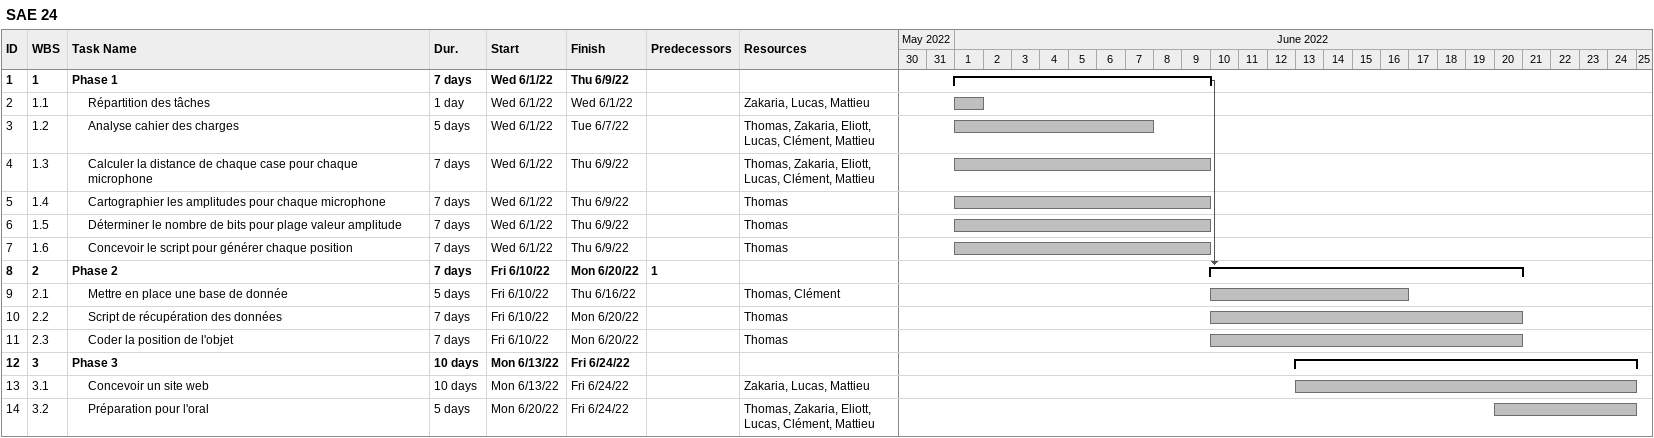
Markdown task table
SAE 24

| ID | WBS | Task | Duration | Start | Finish | Predecessors | Resources |
|---|---|---|---|---|---|---|---|
| 1 | 1 | **Phase 1** | 7d | 2022-06-01 | 2022-06-09 |  |  |
| 2 | 1.1 | Répartition des tâches | 1d | 2022-06-01 | 2022-06-01 |  | Zakaria, Lucas, Mattieu |
| 3 | 1.2 | Analyse cahier des charges | 5d | 2022-06-01 | 2022-06-07 |  | Thomas, Zakaria, Eliott, Lucas, Clément, Mattieu |
| 4 | 1.3 | Calculer la distance de chaque case pour chaque microphone | 7d | 2022-06-01 | 2022-06-09 |  | Thomas, Zakaria, Eliott, Lucas, Clément, Mattieu |
| 5 | 1.4 | Cartographier les amplitudes pour chaque microphone | 7d | 2022-06-01 | 2022-06-09 |  | Thomas |
| 6 | 1.5 | Déterminer le nombre de bits pour plage valeur amplitude | 7d | 2022-06-01 | 2022-06-09 |  | Thomas |
| 7 | 1.6 | Concevoir le script pour générer chaque position | 7d | 2022-06-01 | 2022-06-09 |  | Thomas |
| 8 | 2 | **Phase 2** | 7d | 2022-06-10 | 2022-06-20 | 1 |  |
| 9 | 2.1 | Mettre en place une base de donnée | 5d | 2022-06-10 | 2022-06-16 |  | Thomas, Clément |
| 10 | 2.2 | Script de récupération des données | 7d | 2022-06-10 | 2022-06-20 |  | Thomas |
| 11 | 2.3 | Coder la position de l'objet | 7d | 2022-06-10 | 2022-06-20 |  | Thomas |
| 12 | 3 | **Phase 3** | 10d | 2022-06-13 | 2022-06-24 |  |  |
| 13 | 3.1 | Concevoir un site web | 10d | 2022-06-13 | 2022-06-24 |  | Zakaria, Lucas, Mattieu |
| 14 | 3.2 | Préparation pour l'oral | 5d | 2022-06-20 | 2022-06-24 |  | Thomas, Zakaria, Eliott, Lucas, Clément, Mattieu |
